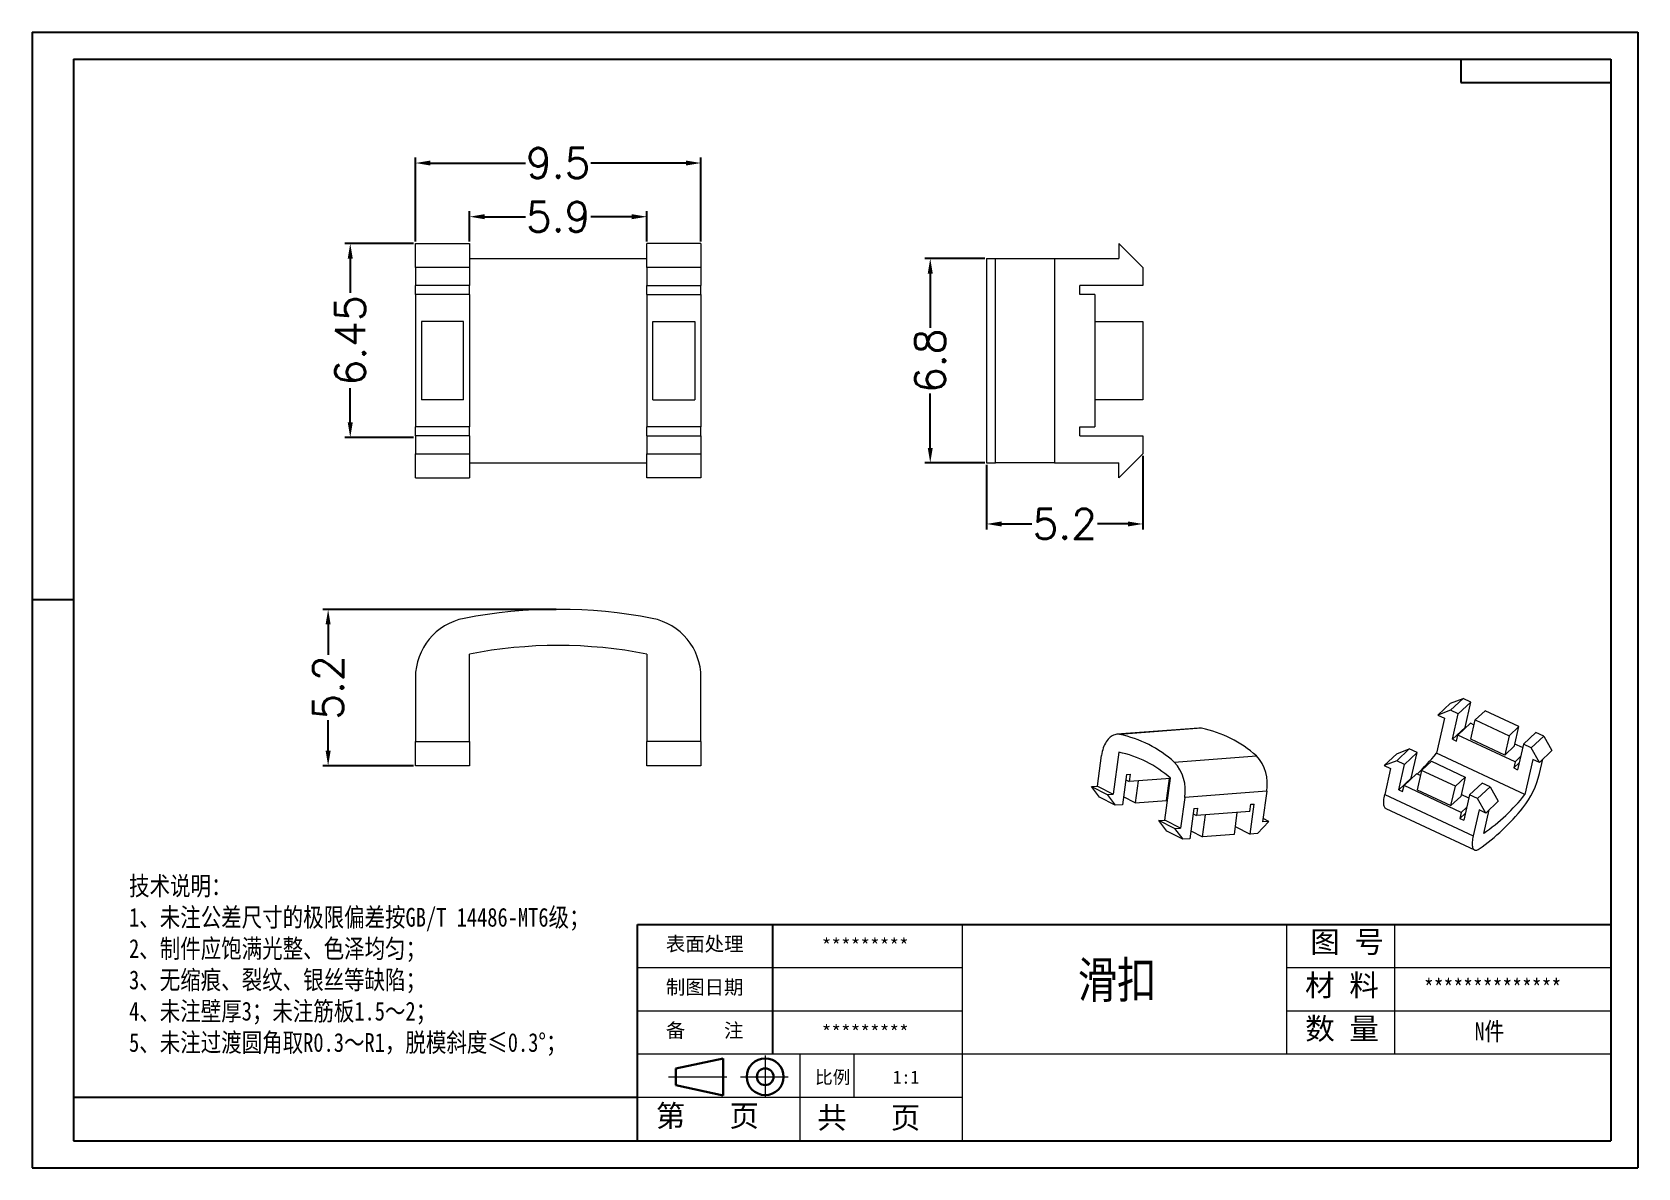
# Model space of a CAD drawing. Header units: inches. Extents: x 3168 to 3805, y 519 to 654.
# Drawn here: x 3751.4 to 3804.9, y 519 to 556.8 of the extents above; entities that cross this region are included whole.
import ezdxf

# ---------------------------------------------------------------- set-up
doc = ezdxf.new("R2010")
doc.units = ezdxf.units.IN
doc.linetypes.add('CENTER2', pattern=[28.575, 19.05, -3.175, 3.175, -3.175])
doc.layers.add('文字', color=81, linetype='Continuous')
for name, color, linetype, lineweight in [('粗实线', 7, 'Continuous', 30), ('细实线', 3, 'Continuous', 9), ('细点划线', 2, 'CENTER2', 9)]:
    doc.layers.add(name, color=color, linetype=linetype, lineweight=lineweight)
doc.styles.get("Standard").update_dxf_attribs({"font": 'txt', "bigfont": 'gbcbig.shx'})
doc.styles.add('宋体', font='', dxfattribs={"width": 0.8, "height": 3.5})
doc.styles.get('宋体').set_extended_font_data('SimSun')
doc.dimstyles.new('1', dxfattribs={"dimtxt": 1, "dimasz": 0.5, "dimexe": 0.18, "dimexo": 0.0625, "dimgap": 0.09, "dimtad": 0, "dimzin": 12, "dimdsep": 46, "dimtxsty": 'Standard', "dimcen": 0.2, "dimclrd": 3, "dimclre": 3, "dimadec": 0, "dimazin": 0, "dimtfac": 1, "dimtofl": 0, "dimtmove": 0, "dimatfit": 3, "dimfxl": 1, "dimtolj": 1, "dimtzin": 0, "dimarcsym": 0})

# ---------------------------------------------------------------- blocks, each defined once
blk = doc.blocks.new('*D156')
at = {"color": 3, "lineweight": -2, "transparency": 16777216}
for p, q in [((3764.177, 549.849), (3764.177, 552.643)), ((3764.677, 552.463), (3767.837, 552.463)), ((3773.177, 552.463), (3770.017, 552.463)), ((3773.677, 549.849), (3773.677, 552.643))]:
    blk.add_line(p, q, dxfattribs=at)
at = {"color": 3, "transparency": 16777216}
for points in [[(3764.677, 552.546), (3764.677, 552.38), (3764.177, 552.463)], [(3773.177, 552.546), (3773.177, 552.38), (3773.677, 552.463)]]:
    blk.add_solid(points, dxfattribs=at)
at = {"layer": 'Defpoints', "color": 0, "transparency": 16777216}
for p in [(3773.677, 552.463), (3764.177, 549.787), (3773.677, 549.787)]:
    blk.add_point(p, dxfattribs=at)
at = {"color": 0, "transparency": 16777216, "insert": (3768.927, 552.463), "char_height": 1, "attachment_point": 5}
blk.add_mtext('\\A1;9.5', dxfattribs=at)
blk = doc.blocks.new('*D157')
at = {"color": 3, "lineweight": -2, "transparency": 16777216}
for p, q in [((3764.114, 549.787), (3761.829, 549.787)), ((3762.009, 549.287), (3762.009, 548.151)), ((3762.009, 543.834), (3762.009, 544.971)), ((3764.114, 543.334), (3761.829, 543.334))]:
    blk.add_line(p, q, dxfattribs=at)
at = {"color": 3, "transparency": 16777216}
for points in [[(3761.926, 549.287), (3762.092, 549.287), (3762.009, 549.787)], [(3761.926, 543.834), (3762.092, 543.834), (3762.009, 543.334)]]:
    blk.add_solid(points, dxfattribs=at)
at = {"layer": 'Defpoints', "color": 0, "transparency": 16777216}
for p in [(3762.009, 549.787), (3764.177, 549.787), (3764.177, 543.334)]:
    blk.add_point(p, dxfattribs=at)
at = {"color": 0, "transparency": 16777216, "insert": (3762.009, 546.561), "char_height": 1, "attachment_point": 5, "rotation": 90}
blk.add_mtext('\\A1;6.45', dxfattribs=at)
blk = doc.blocks.new('*D158')
at = {"color": 3, "lineweight": -2, "transparency": 16777216}
for p, q in [((3765.977, 549.849), (3765.977, 550.857)), ((3771.877, 549.849), (3771.877, 550.857)), ((3766.477, 550.677), (3767.837, 550.677)), ((3771.377, 550.677), (3770.017, 550.677))]:
    blk.add_line(p, q, dxfattribs=at)
at = {"color": 3, "transparency": 16777216}
for points in [[(3766.477, 550.761), (3766.477, 550.594), (3765.977, 550.677)], [(3771.377, 550.761), (3771.377, 550.594), (3771.877, 550.677)]]:
    blk.add_solid(points, dxfattribs=at)
at = {"layer": 'Defpoints', "color": 0, "transparency": 16777216}
for p in [(3771.877, 550.677), (3765.977, 549.787), (3771.877, 549.787)]:
    blk.add_point(p, dxfattribs=at)
at = {"color": 0, "transparency": 16777216, "insert": (3768.927, 550.677), "char_height": 1, "attachment_point": 5}
blk.add_mtext('\\A1;5.9', dxfattribs=at)
blk = doc.blocks.new('*D159')
at = {"color": 3, "lineweight": -2, "transparency": 16777216}
for p, q in [((3783.118, 549.287), (3781.126, 549.287)), ((3781.306, 548.787), (3781.306, 546.977)), ((3781.306, 542.987), (3781.306, 544.797)), ((3783.118, 542.487), (3781.126, 542.487))]:
    blk.add_line(p, q, dxfattribs=at)
at = {"color": 3, "transparency": 16777216}
for points in [[(3781.223, 548.787), (3781.389, 548.787), (3781.306, 549.287)], [(3781.223, 542.987), (3781.389, 542.987), (3781.306, 542.487)]]:
    blk.add_solid(points, dxfattribs=at)
at = {"layer": 'Defpoints', "color": 0, "transparency": 16777216}
for p in [(3781.306, 549.287), (3783.181, 549.287), (3783.181, 542.487)]:
    blk.add_point(p, dxfattribs=at)
at = {"color": 0, "transparency": 16777216, "insert": (3781.306, 545.887), "char_height": 1, "attachment_point": 5, "rotation": 90}
blk.add_mtext('\\A1;6.8', dxfattribs=at)
blk = doc.blocks.new('*D161')
at = {"color": 3, "lineweight": -2, "transparency": 16777216}
for p, q in [((3783.181, 542.424), (3783.181, 540.278)), ((3788.381, 542.724), (3788.381, 540.278)), ((3783.681, 540.458), (3784.691, 540.458)), ((3787.881, 540.458), (3786.871, 540.458))]:
    blk.add_line(p, q, dxfattribs=at)
at = {"color": 3, "transparency": 16777216}
for points in [[(3783.681, 540.541), (3783.681, 540.374), (3783.181, 540.458)], [(3787.881, 540.541), (3787.881, 540.374), (3788.381, 540.458)]]:
    blk.add_solid(points, dxfattribs=at)
at = {"layer": 'Defpoints', "color": 0, "transparency": 16777216}
for p in [(3783.181, 542.487), (3788.381, 542.787), (3788.381, 540.458)]:
    blk.add_point(p, dxfattribs=at)
at = {"color": 0, "transparency": 16777216, "insert": (3785.781, 540.458), "char_height": 1, "attachment_point": 5}
blk.add_mtext('\\A1;5.2', dxfattribs=at)
blk = doc.blocks.new('*D162')
at = {"color": 3, "lineweight": -2, "transparency": 16777216}
for p, q in [((3768.864, 537.617), (3761.093, 537.617)), ((3761.273, 537.117), (3761.273, 536.107)), ((3761.273, 532.917), (3761.273, 533.927)), ((3764.114, 532.417), (3761.093, 532.417))]:
    blk.add_line(p, q, dxfattribs=at)
at = {"color": 3, "transparency": 16777216}
for points in [[(3761.189, 537.117), (3761.356, 537.117), (3761.273, 537.617)], [(3761.189, 532.917), (3761.356, 532.917), (3761.273, 532.417)]]:
    blk.add_solid(points, dxfattribs=at)
at = {"layer": 'Defpoints', "color": 0, "transparency": 16777216}
for p in [(3761.273, 537.617), (3768.927, 537.617), (3764.177, 532.417)]:
    blk.add_point(p, dxfattribs=at)
at = {"color": 0, "transparency": 16777216, "insert": (3761.273, 535.017), "char_height": 1, "attachment_point": 5, "rotation": 90}
blk.add_mtext('\\A1;5.2', dxfattribs=at)

msp = doc.modelspace()

# ---------------------------------------------------------------- linework, layer by layer
for p, q in [((3751.424, 556.817), (3804.85, 556.817)), ((3751.424, 556.817), (3751.424, 519.041)), ((3804.85, 556.817), (3804.85, 519.041)), ((3752.806, 555.918), (3803.951, 555.918)), ((3752.806, 555.918), (3752.806, 519.94)), ((3798.954, 555.918), (3798.954, 555.137)), ((3803.951, 555.918), (3803.951, 519.94)), ((3798.954, 555.137), (3803.951, 555.137)), ((3752.806, 537.929), (3751.424, 537.929)), ((3751.424, 536.53), (3751.424, 519.041)), ((3771.571, 519.94), (3771.571, 527.136)), ((3771.571, 527.136), (3803.951, 527.136)), ((3776.068, 522.818), (3776.068, 527.136)), ((3771.571, 521.379), (3752.806, 521.379)), ((3752.806, 519.94), (3803.951, 519.94)), ((3751.424, 519.041), (3804.85, 519.041)), ((3751.424, 519.041), (3776.158, 519.041))]:
    msp.add_line(p, q)
at = {"color": 7, "linetype": 'Continuous', "lineweight": 15}
for p, q in [((3764.177, 549.787), (3765.977, 549.787)), ((3764.177, 548.987), (3764.177, 549.787)), ((3765.977, 549.787), (3765.977, 548.987)), ((3773.677, 549.787), (3771.877, 549.787)), ((3771.877, 548.987), (3771.877, 549.787)), ((3773.677, 549.787), (3773.677, 548.987)), ((3787.581, 549.787), (3787.581, 549.287)), ((3788.381, 548.987), (3787.581, 549.787)), ((3765.977, 549.287), (3771.877, 549.287)), ((3783.181, 549.287), (3783.181, 542.487)), ((3783.181, 549.287), (3783.481, 549.287)), ((3783.481, 542.487), (3783.481, 549.287)), ((3783.481, 549.287), (3785.444, 549.287)), ((3785.444, 549.287), (3785.444, 542.487)), ((3785.444, 549.287), (3787.581, 549.287)), ((3765.977, 548.987), (3764.177, 548.987)), ((3764.177, 548.987), (3764.177, 548.387)), ((3765.977, 548.987), (3765.977, 548.387)), ((3773.677, 548.987), (3771.877, 548.987)), ((3771.877, 548.987), (3771.877, 548.387)), ((3773.677, 548.987), (3773.677, 548.387)), ((3788.381, 548.987), (3788.381, 548.387)), ((3765.977, 548.387), (3764.177, 548.387)), ((3764.177, 548.087), (3764.177, 548.387)), ((3765.977, 548.087), (3765.977, 548.387)), ((3771.877, 548.387), (3773.677, 548.387)), ((3771.877, 548.087), (3771.877, 548.387)), ((3773.677, 548.087), (3773.677, 548.387)), ((3788.381, 548.387), (3786.281, 548.387)), ((3786.281, 548.087), (3786.281, 548.387)), ((3765.977, 548.087), (3764.177, 548.087)), ((3764.177, 548.087), (3764.177, 543.687)), ((3765.977, 548.087), (3765.977, 543.687)), ((3771.877, 548.087), (3773.677, 548.087)), ((3771.877, 548.087), (3771.877, 543.687)), ((3773.677, 548.087), (3773.677, 543.687)), ((3786.781, 548.087), (3786.281, 548.087)), ((3786.781, 548.087), (3786.781, 543.687)), ((3764.377, 547.187), (3764.377, 544.587)), ((3765.777, 547.187), (3764.377, 547.187)), ((3765.777, 544.587), (3765.777, 547.187)), ((3772.077, 544.587), (3772.077, 547.187)), ((3772.077, 547.187), (3773.477, 547.187)), ((3773.477, 547.187), (3773.477, 544.587)), ((3786.781, 547.187), (3788.381, 547.187)), ((3788.381, 547.187), (3788.381, 544.587)), ((3765.777, 544.587), (3764.377, 544.587)), ((3772.077, 544.587), (3773.477, 544.587)), ((3788.381, 544.587), (3786.781, 544.587)), ((3765.977, 543.687), (3764.177, 543.687)), ((3764.177, 543.387), (3764.177, 543.687)), ((3764.177, 543.387), (3764.177, 542.787)), ((3765.977, 543.387), (3764.177, 543.387)), ((3765.977, 543.387), (3765.977, 543.687)), ((3765.977, 543.387), (3765.977, 542.787)), ((3773.677, 543.687), (3771.877, 543.687)), ((3771.877, 543.387), (3771.877, 543.687)), ((3771.877, 543.387), (3771.877, 542.787)), ((3771.877, 543.387), (3773.677, 543.387)), ((3773.677, 543.387), (3773.677, 543.687)), ((3773.677, 543.387), (3773.677, 542.787)), ((3786.281, 543.687), (3786.781, 543.687)), ((3786.281, 543.387), (3786.281, 543.687)), ((3786.281, 543.387), (3788.381, 543.387)), ((3788.381, 543.387), (3788.381, 542.787)), ((3764.177, 541.987), (3764.177, 542.787)), ((3764.177, 542.787), (3765.977, 542.787)), ((3765.977, 542.787), (3765.977, 541.987)), ((3765.977, 542.487), (3771.877, 542.487)), ((3771.877, 542.787), (3773.677, 542.787)), ((3771.877, 541.987), (3771.877, 542.787)), ((3773.677, 542.787), (3773.677, 541.987)), ((3783.181, 542.487), (3783.481, 542.487)), ((3785.444, 542.487), (3783.481, 542.487)), ((3785.444, 542.487), (3787.581, 542.487)), ((3787.581, 541.987), (3788.381, 542.787)), ((3787.581, 541.987), (3787.581, 542.487)), ((3764.177, 541.987), (3765.977, 541.987)), ((3773.677, 541.987), (3771.877, 541.987)), ((3765.977, 533.217), (3765.977, 536.129)), ((3771.877, 536.129), (3771.877, 533.217)), ((3764.177, 535.353), (3764.177, 533.217)), ((3773.677, 533.217), (3773.677, 535.353)), ((3798.613, 534.494), (3798.195, 534.101)), ((3798.613, 534.494), (3799.033, 534.654)), ((3799.033, 534.654), (3798.615, 534.261)), ((3798.875, 534.14), (3799.293, 534.533)), ((3799.293, 534.533), (3799.033, 534.654)), ((3799.1, 533.689), (3799.293, 534.533)), ((3798.412, 534), (3798.145, 532.83)), ((3798.615, 534.261), (3798.195, 534.101)), ((3798.195, 534.101), (3798.412, 534)), ((3798.875, 534.14), (3798.615, 534.261)), ((3798.682, 533.296), (3798.875, 534.14)), ((3798.858, 533.436), (3799.276, 533.829)), ((3799.402, 533.771), (3799.276, 533.829)), ((3799.295, 533.298), (3799.441, 533.941)), ((3799.441, 533.941), (3799.766, 534.247)), ((3799.441, 533.941), (3800.568, 533.415)), ((3800.893, 533.721), (3799.766, 534.247)), ((3764.177, 533.217), (3765.977, 533.217)), ((3764.177, 532.417), (3764.177, 533.217)), ((3765.977, 533.217), (3765.977, 532.417)), ((3771.877, 532.417), (3771.877, 533.217)), ((3773.677, 533.217), (3771.877, 533.217)), ((3773.677, 533.217), (3773.677, 532.417)), ((3790.244, 533.667), (3787.514, 533.461)), ((3790.334, 533.662), (3787.605, 533.457)), ((3798.682, 533.296), (3799.1, 533.689)), ((3798.682, 533.296), (3798.812, 533.235)), ((3798.812, 533.235), (3798.858, 533.436)), ((3800.764, 532.547), (3798.858, 533.436)), ((3799.1, 533.689), (3799.118, 533.681)), ((3800.421, 532.772), (3799.295, 533.298)), ((3800.568, 533.415), (3800.421, 532.772)), ((3800.568, 533.415), (3800.893, 533.721)), ((3800.746, 533.078), (3800.893, 533.721)), ((3801.041, 533.129), (3801.459, 533.522)), ((3801.301, 533.008), (3801.719, 533.401)), ((3801.719, 533.401), (3801.459, 533.522)), ((3801.719, 533.401), (3801.992, 532.918)), ((3786.87, 531.739), (3787.007, 532.758)), ((3787.581, 532.864), (3787.394, 531.475)), ((3789.427, 532.538), (3792.157, 532.743)), ((3796.407, 532.42), (3796.825, 532.813)), ((3796.825, 532.813), (3797.245, 532.973)), ((3797.245, 532.973), (3796.827, 532.58)), ((3797.505, 532.851), (3797.087, 532.458)), ((3797.505, 532.851), (3797.245, 532.973)), ((3797.312, 532.008), (3797.505, 532.851)), ((3801.09, 531.456), (3798.145, 532.83)), ((3800.421, 532.772), (3800.746, 533.078)), ((3801.015, 533.018), (3800.759, 533.137)), ((3800.764, 532.547), (3800.947, 532.719)), ((3801.041, 533.129), (3800.848, 532.285)), ((3801.301, 533.008), (3801.041, 533.129)), ((3801.574, 532.525), (3801.301, 533.008)), ((3801.992, 532.918), (3801.574, 532.525)), ((3765.977, 532.417), (3764.177, 532.417)), ((3773.677, 532.417), (3771.877, 532.417)), ((3787.839, 532.122), (3787.959, 532.131)), ((3787.959, 532.131), (3787.927, 531.892)), ((3796.827, 532.58), (3796.407, 532.42)), ((3796.407, 532.42), (3796.623, 532.319)), ((3796.623, 532.319), (3796.427, 531.461)), ((3797.087, 532.458), (3796.827, 532.58)), ((3796.894, 531.615), (3797.087, 532.458)), ((3797.07, 531.755), (3797.488, 532.148)), ((3797.614, 532.089), (3797.488, 532.148)), ((3797.653, 532.259), (3797.506, 531.617)), ((3797.978, 532.565), (3797.653, 532.259)), ((3798.779, 531.734), (3797.653, 532.259)), ((3797.978, 532.565), (3799.104, 532.04)), ((3800.764, 532.547), (3800.718, 532.346)), ((3800.718, 532.346), (3800.901, 532.518)), ((3800.718, 532.346), (3800.848, 532.285)), ((3801.357, 532.626), (3801.09, 531.456)), ((3801.574, 532.525), (3801.357, 532.626)), ((3801.58, 532.16), (3801.687, 532.631)), ((3786.669, 531.724), (3786.87, 531.739)), ((3786.669, 531.724), (3787.193, 531.46)), ((3786.939, 531.366), (3786.669, 531.724)), ((3786.87, 531.739), (3787.394, 531.475)), ((3787.839, 532.122), (3787.704, 531.12)), ((3787.815, 531.949), (3787.927, 531.892)), ((3789.298, 531.996), (3787.927, 531.892)), ((3788.225, 531.915), (3788.127, 531.186)), ((3789.112, 530.609), (3789.298, 531.998)), ((3789.171, 531.264), (3789.269, 531.993)), ((3797.312, 532.008), (3796.894, 531.615)), ((3796.894, 531.615), (3797.024, 531.554)), ((3797.024, 531.554), (3797.07, 531.755)), ((3798.976, 530.865), (3797.07, 531.755)), ((3797.312, 532.008), (3797.33, 531.999)), ((3797.506, 531.617), (3798.632, 531.091)), ((3798.632, 531.091), (3798.779, 531.734)), ((3799.104, 532.04), (3798.779, 531.734)), ((3799.104, 532.04), (3798.958, 531.397)), ((3799.671, 531.841), (3799.252, 531.448)), ((3799.512, 531.326), (3799.93, 531.719)), ((3799.93, 531.719), (3799.671, 531.841)), ((3799.93, 531.719), (3800.204, 531.236)), ((3787.463, 531.102), (3786.939, 531.366)), ((3787.193, 531.46), (3787.394, 531.475)), ((3787.193, 531.46), (3787.463, 531.102)), ((3787.704, 531.12), (3787.463, 531.102)), ((3788.127, 531.186), (3787.739, 531.382)), ((3788.127, 531.186), (3789.171, 531.264)), ((3789.233, 531.512), (3789.206, 531.526)), ((3789.773, 531.363), (3789.636, 530.344)), ((3792.502, 531.569), (3789.773, 531.363)), ((3791.935, 530.895), (3791.967, 531.134)), ((3791.953, 530.141), (3792.087, 531.143)), ((3791.967, 531.134), (3792.087, 531.143)), ((3792.502, 531.569), (3792.365, 530.55)), ((3796.427, 531.461), (3799.373, 530.086)), ((3798.958, 531.397), (3798.632, 531.091)), ((3799.227, 531.336), (3798.971, 531.456)), ((3799.252, 531.448), (3799.06, 530.604)), ((3799.512, 531.326), (3799.252, 531.448)), ((3799.786, 530.843), (3799.512, 531.326)), ((3799.786, 530.843), (3800.204, 531.236)), ((3788.911, 530.593), (3789.112, 530.609)), ((3789.435, 530.329), (3788.911, 530.593)), ((3789.181, 530.236), (3788.911, 530.593)), ((3789.636, 530.344), (3789.112, 530.609)), ((3790.08, 530.992), (3789.946, 529.99)), ((3790.057, 530.819), (3790.169, 530.762)), ((3790.08, 530.992), (3790.201, 531.001)), ((3790.201, 531.001), (3790.169, 530.762)), ((3791.935, 530.895), (3790.169, 530.762)), ((3790.369, 530.056), (3790.467, 530.785)), ((3791.511, 530.863), (3791.413, 530.134)), ((3792.193, 530.159), (3792.566, 530.565)), ((3792.566, 530.565), (3792.365, 530.55)), ((3792.566, 530.565), (3792.38, 530.659)), ((3796.469, 530.991), (3799.415, 529.616)), ((3798.976, 530.865), (3798.93, 530.665)), ((3799.113, 530.837), (3798.93, 530.665)), ((3798.93, 530.665), (3799.06, 530.604)), ((3799.159, 531.038), (3798.976, 530.865)), ((3799.569, 530.944), (3799.373, 530.086)), ((3799.786, 530.843), (3799.569, 530.944)), ((3799.72, 530.167), (3799.898, 530.949)), ((3789.705, 529.972), (3789.181, 530.236)), ((3789.435, 530.329), (3789.636, 530.344)), ((3789.435, 530.329), (3789.705, 529.972)), ((3789.981, 530.251), (3790.369, 530.056)), ((3791.413, 530.134), (3790.369, 530.056)), ((3791.448, 530.395), (3791.953, 530.141)), ((3792.193, 530.159), (3791.953, 530.141)), ((3789.946, 529.99), (3789.705, 529.972))]:
    msp.add_line(p, q, dxfattribs=at)
at = {"color": 7, "linetype": 'Continuous', "lineweight": 15, "flags": 128}
for points in [[(3787.605, 533.457), (3787.563, 533.462), (3787.522, 533.462), (3787.482, 533.457), (3787.442, 533.448), (3787.402, 533.434), (3787.364, 533.416), (3787.326, 533.393), (3787.29, 533.365), (3787.255, 533.334), (3787.222, 533.298), (3787.19, 533.258), (3787.161, 533.214), (3787.133, 533.167), (3787.108, 533.117), (3787.085, 533.063), (3787.064, 533.007), (3787.046, 532.948), (3787.03, 532.886), (3787.017, 532.823), (3787.007, 532.758)], [(3796.469, 530.991), (3796.459, 530.997), (3796.443, 531.01), (3796.429, 531.027), (3796.417, 531.049), (3796.407, 531.075), (3796.4, 531.104), (3796.395, 531.137), (3796.393, 531.174), (3796.393, 531.215), (3796.395, 531.258), (3796.4, 531.305), (3796.407, 531.354), (3796.416, 531.406), (3796.427, 531.461)], [(3799.373, 530.086), (3799.362, 530.032), (3799.352, 529.98), (3799.345, 529.93), (3799.341, 529.884), (3799.338, 529.84), (3799.339, 529.8), (3799.341, 529.763), (3799.346, 529.729), (3799.353, 529.7), (3799.363, 529.674), (3799.374, 529.653), (3799.388, 529.635), (3799.404, 529.622), (3799.423, 529.613), (3799.443, 529.609), (3799.465, 529.608), (3799.488, 529.613), (3799.514, 529.621), (3799.541, 529.634), (3799.569, 529.651)]]:
    msp.add_lwpolyline(points, dxfattribs=at)
at = {"color": 7, "linetype": 'Continuous', "lineweight": 15}
for centre, radius, start, end in [((3768.927, 521.151), 16.466, 79.0414, 100.9586), ((3766.177, 535.353), 2, 100.9586, 180), ((3771.677, 535.353), 2, 0, 79.0414), ((3768.927, 521.151), 15.266, 78.8581, 101.1419), ((3786.83, 529.654), 3.88, 47.9944, 78.4915), ((3790.27, 533.311), 0.357, 79.722, 94.2671), ((3789.56, 529.86), 3.88, 47.9944, 78.4915), ((3786.888, 529.353), 3.578, 47.6501, 78.8357), ((3791.146, 531.808), 1.377, 350.0115, 42.7821), ((3791.146, 538.665), 9.113, 314.2631, 320.1813), ((3788.416, 531.602), 1.377, 350.0115, 42.7821), ((3798.683, 532.864), 2.981, 321.7348, 346.3501), ((3795.958, 535.542), 6.56, 304.9925, 321.4762), ((3795.427, 535.513), 7.178, 305.2432, 321.2255)]:
    msp.add_arc(centre, radius, start, end, dxfattribs=at)
at = {"layer": '粗实线', "color": 7}
for p, q in [((3774.415, 522.684), (3772.843, 522.35)), ((3774.415, 522.684), (3774.415, 521.451)), ((3772.843, 522.35), (3772.843, 521.794)), ((3772.843, 521.794), (3774.415, 521.451))]:
    msp.add_line(p, q, dxfattribs=at)
for radius in [0.611, 0.278]:
    msp.add_circle((3775.815, 522.072), radius, dxfattribs=at)
at = {"layer": '细实线', "color": 7}
for p, q in [((3782.364, 527.136), (3782.364, 519.94)), ((3793.158, 527.136), (3793.158, 522.818)), ((3796.755, 527.136), (3796.755, 522.849)), ((3782.364, 525.696), (3771.571, 525.696)), ((3803.951, 525.696), (3793.158, 525.696)), ((3782.364, 524.257), (3771.571, 524.257)), ((3803.951, 524.257), (3793.158, 524.257)), ((3803.951, 522.818), (3771.571, 522.818)), ((3776.968, 522.818), (3776.968, 519.94)), ((3778.767, 522.818), (3778.767, 521.379)), ((3782.364, 521.379), (3771.571, 521.379))]:
    msp.add_line(p, q, dxfattribs=at)
at = {"layer": '细点划线', "color": 7}
for p, q in [((3775.815, 522.776), (3775.815, 521.379)), ((3772.592, 522.072), (3774.536, 522.072)), ((3774.997, 522.072), (3776.577, 522.072))]:
    msp.add_line(p, q, dxfattribs=at)

# ---------------------------------------------------------------- texts
at = {"char_height": 0.47327, "width": 268.98406, "attachment_point": 1}
for s, insert in [('{\\fSimHei|b0|i0|c134|p49;表面处理}', (3772.51, 526.727)), ('{\\fSimHei|b0|i0|c134|p49;*********}', (3777.693, 526.666)), ('{\\fSimHei|b0|i0|c134|p49;制图日期}', (3772.51, 525.288)), ('{\\fSimHei|b0|i0|c134|p49;备    注}', (3772.51, 523.849)), ('{\\fSimHei|b0|i0|c134|p49;*********}', (3777.693, 523.788))]:
    msp.add_mtext(s, dxfattribs=dict(at, insert=insert))
at = {"layer": '文字', "color": 0, "attachment_point": 1, "style": '宋体'}
for s, insert, char_height, width in [('{\\H1.111x;技术说明：\\P1、未注公差尺寸的极限偏差按GB/T 14486-MT6级；\\P2、制件应饱满光整、色泽均匀；\\P3、无缩痕、裂纹、银丝等缺陷；\\P4、未注壁厚3；未注筋板1.5～2；\\P5、未注过渡圆角取R0.3～R1，脱模斜度≤0.3%%D；}', (3754.649, 528.73), 0.56215, 20.4753), ('滑扣', (3786.213, 525.893), 1.1992, 15.33195), ('{\\H1.111x;**************}', (3797.731, 525.321), 0.53966, 6.23909), ('{\\H1.111x;N件}', (3799.422, 523.881), 0.53966, 6.23909)]:
    msp.add_mtext(s, dxfattribs=dict(at, insert=insert, char_height=char_height, width=width))
at = {"layer": '细实线', "color": 7, "attachment_point": 1}
for s, insert, char_height, width in [('{\\fSimSun|b0|i0|c134|p54;图 号}', (3793.949, 526.917), 0.71955, 3.59774), ('{\\fSimSun|b0|i0|c134|p54;材 料   }', (3793.778, 525.478), 0.71955, 3.59774), ('{\\fSimSun|b0|i0|c134|p54;数 量}', (3793.782, 524.032), 0.71955, 3.25101), ('{\\fSimSun|b0|i0|c134|p54;比例}', (3777.471, 522.273), 0.43173, 1.89516), ('{\\fSimSun|b0|i0|c134|p54;1:1}', (3780.057, 522.273), 0.43173, 1.89516), ('{\\fSimSun|b0|i0|c134|p54;第   页}', (3772.177, 521.132), 0.71955, 5.39662), ('{\\fSimSun|b0|i0|c134|p54; 共   页}', (3777.056, 521.071), 0.71955, 5.39662)]:
    msp.add_mtext(s, dxfattribs=dict(at, insert=insert, char_height=char_height, width=width))

# ---------------------------------------------------------------- dimensions: what is measured, and where the dimension line sits
for base, p1, p2, picture, middle in [((3773.677, 552.463), (3764.177, 549.787), (3773.677, 549.787), '*D156', (3768.927, 552.463)), ((3788.381, 540.458), (3783.181, 542.487), (3788.381, 542.787), '*D161', (3785.781, 540.458))]:
    dim = msp.add_linear_dim(base=base, p1=p1, p2=p2, dimstyle='1')
    dim.commit()
    dim.dimension.update_dxf_attribs({"geometry": picture, "text_midpoint": middle, "dimtype": 160})
dim = msp.add_linear_dim(base=(3771.877, 550.677), p1=(3765.977, 549.787), p2=(3771.877, 549.787), dimstyle='1')
dim.commit()
dim.dimension.update_dxf_attribs({"geometry": '*D158', "text_midpoint": (3768.927, 550.677)})
for base, p1, p2, picture, middle in [((3762.009, 549.787), (3764.177, 543.334), (3764.177, 549.787), '*D157', (3762.009, 546.561)), ((3781.306, 549.287), (3783.181, 542.487), (3783.181, 549.287), '*D159', (3781.306, 545.887)), ((3761.273, 537.617), (3764.177, 532.417), (3768.927, 537.617), '*D162', (3761.273, 535.017))]:
    dim = msp.add_linear_dim(base=base, p1=p1, p2=p2, angle=90, dimstyle='1')
    dim.commit()
    dim.dimension.update_dxf_attribs({"geometry": picture, "text_midpoint": middle})

doc.saveas('drawing.dxf')
